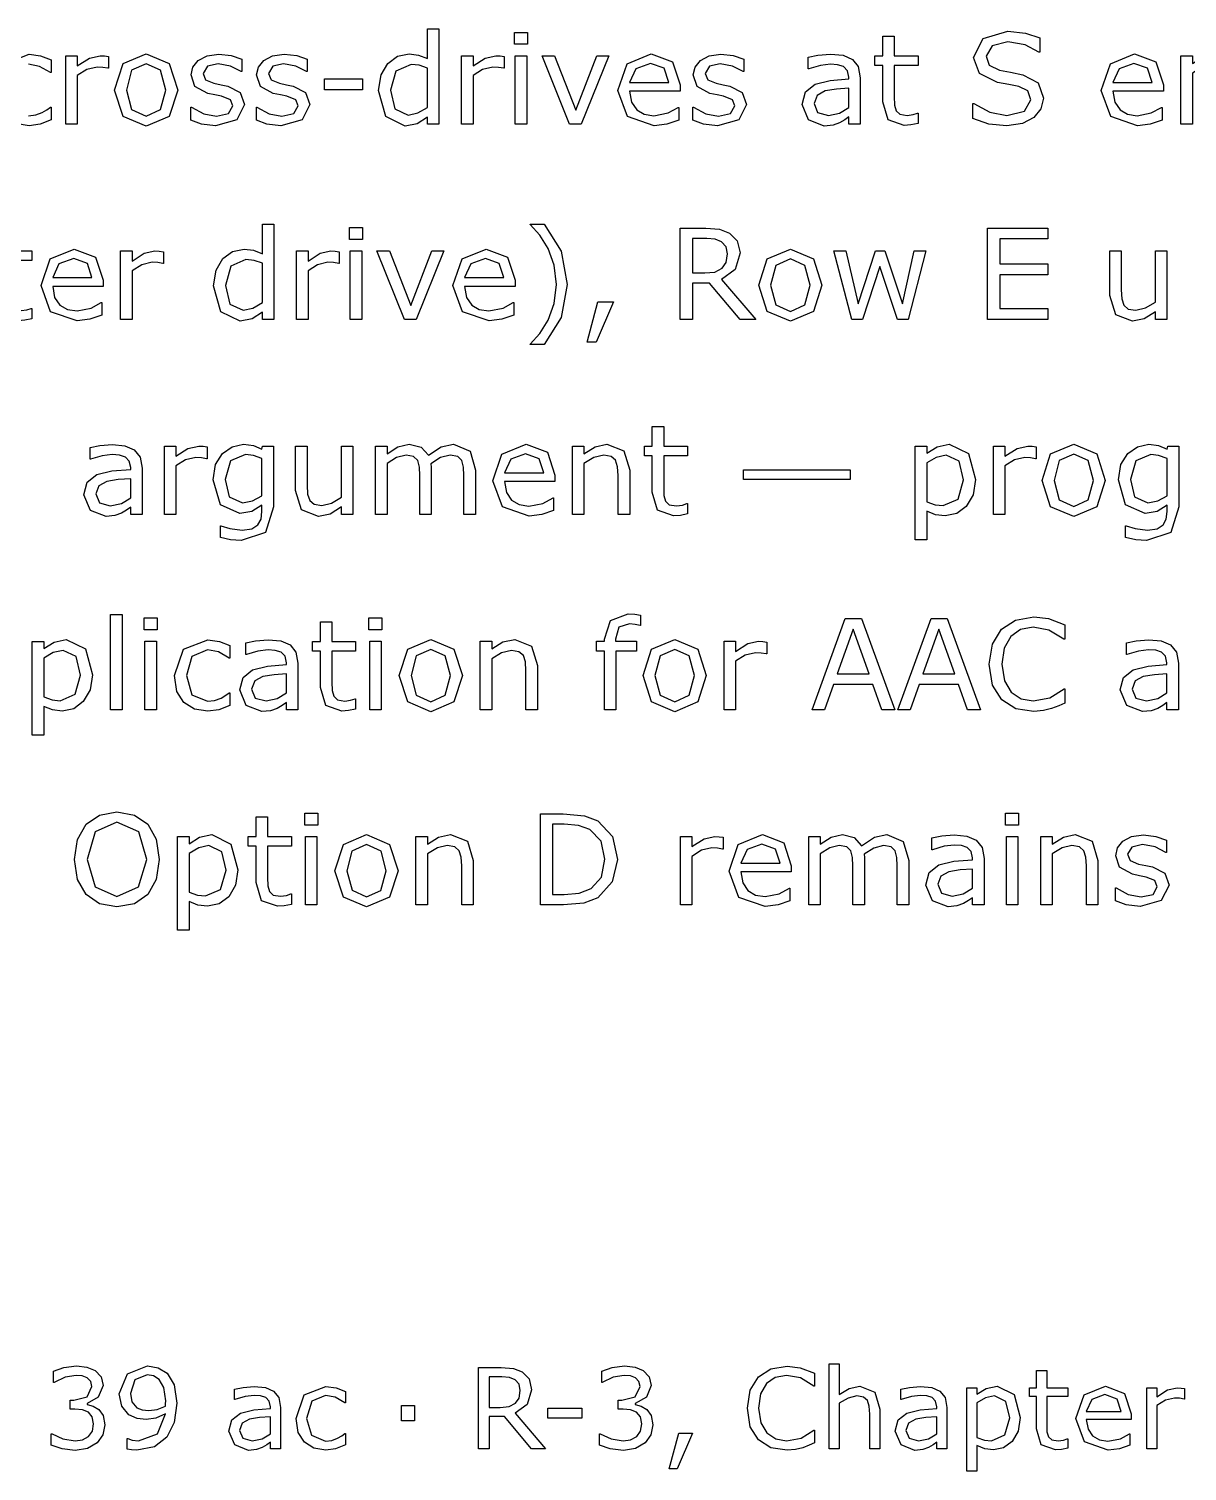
# Model space of a CAD drawing. Extents: x -17 to 192, y 167 to 459.
# Drawn here: x 89.18 to 111.15, y 167.58 to 194.96 of the extents above; entities that cross this region are included whole.
import ezdxf

# ---------------------------------------------------------------- set-up
doc = ezdxf.new("R2010")
doc.units = 0
doc.header["$MEASUREMENT"] = 0
doc.layers.add('Layer 1', color=7, linetype='Continuous')

msp = doc.modelspace()

# ---------------------------------------------------------------- linework, layer by layer
at = {"layer": 'Layer 1', "color": 7}
for points in [[(96.961417, 193.146196), (96.742827, 193.146196), (96.742827, 193.282245), (96.546326, 193.15551), (96.324248, 193.11016), (95.954504, 193.289204), (95.818466, 193.785694), (95.864975, 194.079857), (95.992874, 194.29962), (96.176582, 194.434478), (96.395172, 194.480991), (96.576557, 194.459031), (96.742827, 194.392753), (96.742827, 194.955521), (96.961417, 194.955521), (96.961417, 193.146196)], [(98.642707, 194.662389), (98.396211, 194.662389), (98.396211, 194.889111), (98.642707, 194.889111), (98.642707, 194.662389)], [(108.426989, 193.640358), (108.379319, 193.44036), (108.24793, 193.272932), (108.030504, 193.156674), (107.732848, 193.11479), (107.395658, 193.149689), (107.092189, 193.253167), (107.092189, 193.54151), (107.108461, 193.54151), (107.411932, 193.372918), (107.735168, 193.313625), (108.067704, 193.393846), (108.187465, 193.607788), (108.130492, 193.777544), (107.959572, 193.862423), (107.770048, 193.900814), (107.554945, 193.939178), (107.213106, 194.105442), (107.102648, 194.413549), (107.286359, 194.76936), (107.752607, 194.908875), (108.087471, 194.874003), (108.357221, 194.78796), (108.357221, 194.51589), (108.340949, 194.51589), (108.080499, 194.65424), (107.751451, 194.710041), (107.453795, 194.633312), (107.342172, 194.435642), (107.397984, 194.265885), (107.594484, 194.17172), (107.806098, 194.132191), (108.038642, 194.084514), (108.329321, 193.929865), (108.426989, 193.640358), (108.426989, 193.640358)], [(106.050394, 193.157812), (105.91552, 193.131089), (105.786456, 193.120505), (105.484149, 193.227476), (105.380668, 193.570482), (105.380668, 194.261149), (105.233004, 194.261149), (105.233004, 194.444849), (105.380668, 194.444849), (105.380668, 194.81807), (105.599258, 194.81807), (105.599258, 194.444849), (106.050394, 194.444849), (106.050394, 194.261149), (105.599258, 194.261149), (105.599258, 193.669304), (105.603915, 193.50886), (105.636472, 193.401889), (105.706235, 193.333283), (105.843434, 193.312381), (105.955056, 193.327462), (106.038773, 193.354212), (106.050388, 193.354212), (106.050394, 193.157812)], [(88.724721, 194.293799), (89.187482, 194.47517), (89.406075, 194.443791), (89.603737, 194.367062), (89.603737, 194.124042), (89.592122, 194.124042), (89.385157, 194.243793), (89.178195, 194.28565)], [(90.694367, 194.206592), (90.682725, 194.206592), (90.587382, 194.222996), (90.47925, 194.228817), (90.283914, 194.183468), (90.102529, 194.068374), (90.102529, 193.14617), (89.883938, 193.14617), (89.883938, 194.444929), (90.102529, 194.444929), (90.102529, 194.253079), (90.331584, 194.400743), (90.535061, 194.444929), (90.617614, 194.441489), (90.694353, 194.43117), (90.694367, 194.206592)], [(92.007074, 193.79498), (91.844295, 193.29386), (91.408275, 193.11016), (90.96993, 193.29386), (90.808312, 193.79498), (90.96993, 194.296127), (91.408275, 194.480991), (91.844295, 194.296127), (92.007074, 193.79498), (92.007074, 193.79498)], [(93.273276, 193.520581), (93.125609, 193.228746), (92.724472, 193.11479), (92.459371, 193.148525), (92.258221, 193.22409), (92.258221, 193.469438), (92.269837, 193.469438), (92.500053, 193.345031), (92.743062, 193.299681), (92.968629, 193.346195), (93.050021, 193.492694), (93.005835, 193.608952), (92.836079, 193.676394), (92.713995, 193.700736), (92.577957, 193.730951), (92.334948, 193.863507), (92.264021, 194.079778), (92.296578, 194.230934), (92.397733, 194.357669), (92.562841, 194.443711), (92.788409, 194.476255), (93.023276, 194.447204), (93.222103, 194.378598), (93.222103, 194.144891), (93.210487, 194.144891), (93.007013, 194.24837), (92.772142, 194.291391), (92.569831, 194.244877), (92.487276, 194.108855), (92.537275, 193.987914), (92.695403, 193.921663), (92.830279, 193.893749), (92.955853, 193.868085), (93.190723, 193.748334), (93.273276, 193.520423), (93.273276, 193.520581)], [(94.513895, 193.520581), (94.366231, 193.228746), (93.965091, 193.11479), (93.699992, 193.148525), (93.498843, 193.22409), (93.498843, 193.469438), (93.510458, 193.469438), (93.740677, 193.345031), (93.983686, 193.299681), (94.209251, 193.346195), (94.290642, 193.492694), (94.24646, 193.608952), (94.076703, 193.676394), (93.954617, 193.700736), (93.818579, 193.730951), (93.57557, 193.863507), (93.504646, 194.079778), (93.537202, 194.230934), (93.638358, 194.357669), (93.803463, 194.443711), (94.029031, 194.476255), (94.263901, 194.447204), (94.462724, 194.378598), (94.462724, 194.144891), (94.451109, 194.144891), (94.247632, 194.24837), (94.012764, 194.291391), (93.810451, 194.244877), (93.727898, 194.108855), (93.777894, 193.987914), (93.936024, 193.921663), (94.070901, 193.893749), (94.196472, 193.868085), (94.431342, 193.748334), (94.513895, 193.520423), (94.513895, 193.520581)], [(98.202036, 194.206592), (98.190421, 194.206592), (98.095079, 194.222996), (97.986946, 194.228817), (97.79161, 194.183468), (97.610225, 194.068374), (97.610225, 193.14617), (97.391634, 193.14617), (97.391634, 194.444929), (97.610225, 194.444929), (97.610225, 194.253079), (97.83928, 194.400743), (98.042755, 194.444929), (98.12531, 194.441489), (98.202047, 194.43117), (98.202036, 194.206592)], [(98.628764, 193.146196), (98.410173, 193.146196), (98.410173, 194.444955), (98.628764, 194.444955), (98.628764, 193.146196)], [(100.18448, 194.444955), (99.658931, 193.146196), (99.439179, 193.146196), (98.917117, 194.444955), (99.154313, 194.444955), (99.556611, 193.411309), (99.955425, 194.444955), (100.18448, 194.444955)], [(101.536721, 193.772914), (100.579804, 193.772914), (100.615848, 193.563603), (100.71468, 193.418267), (100.857693, 193.334553), (101.041403, 193.30664), (101.307667, 193.358974), (101.499516, 193.463617), (101.511131, 193.463617), (101.511131, 193.225254), (101.285563, 193.147361), (101.043719, 193.115955), (100.539098, 193.290368), (100.357716, 193.788022), (100.530959, 194.293799), (100.989072, 194.480991), (101.393696, 194.327507), (101.536711, 193.8915), (101.536721, 193.772914)], [(102.795946, 193.520581), (102.648279, 193.228746), (102.247143, 193.11479), (101.982044, 193.148525), (101.780892, 193.22409), (101.780892, 193.469438), (101.792507, 193.469438), (102.022723, 193.345031), (102.265732, 193.299681), (102.4913, 193.346195), (102.572691, 193.492694), (102.528508, 193.608952), (102.358749, 193.676394), (102.236665, 193.700736), (102.100627, 193.730951), (101.857618, 193.863507), (101.786691, 194.079778), (101.819248, 194.230934), (101.920406, 194.357669), (102.085511, 194.443711), (102.311079, 194.476255), (102.545947, 194.447204), (102.744773, 194.378598), (102.744773, 194.144891), (102.733158, 194.144891), (102.529683, 194.24837), (102.294812, 194.291391), (102.092502, 194.244877), (102.009947, 194.108855), (102.059945, 193.987914), (102.218075, 193.921663), (102.352949, 193.893749), (102.478523, 193.868085), (102.713393, 193.748334), (102.795946, 193.520423), (102.795946, 193.520581)], [(104.955113, 193.146196), (104.737684, 193.146196), (104.737684, 193.284547), (104.658621, 193.228746), (104.563278, 193.172946), (104.437705, 193.12876), (104.271435, 193.11024), (103.973779, 193.226497), (103.851693, 193.522989), (103.914481, 193.761352), (104.095863, 193.905523), (104.380729, 193.976458), (104.737684, 194.004371), (104.737684, 194.038079), (104.710942, 194.161322), (104.636528, 194.238078), (104.524909, 194.274114), (104.388871, 194.283374), (104.197021, 194.260091), (103.978431, 194.194977), (103.966816, 194.194977), (103.966816, 194.417042), (104.151688, 194.455406), (104.390045, 194.476308), (104.628403, 194.453025), (104.805136, 194.376269), (104.916756, 194.237919), (104.955126, 194.02747), (104.955113, 193.146196)], [(110.703591, 193.772914), (109.746676, 193.772914), (109.78272, 193.563603), (109.88155, 193.418267), (110.024565, 193.334553), (110.208273, 193.30664), (110.474536, 193.358974), (110.666385, 193.463617), (110.678, 193.463617), (110.678, 193.225254), (110.452433, 193.147361), (110.210586, 193.115955), (109.705968, 193.290368), (109.524583, 193.788022), (109.697829, 194.293799), (110.155939, 194.480991), (110.560565, 194.327507), (110.703578, 193.8915), (110.703591, 193.772914)], [(112.120946, 193.146196), (111.902356, 193.146196), (111.902356, 193.885679), (111.891878, 194.053108), (111.853508, 194.176377), (111.769792, 194.248449), (111.627941, 194.272791), (111.440743, 194.228606), (111.253545, 194.115814), (111.253545, 193.14617), (111.034955, 193.14617), (111.034955, 194.444929), (111.253545, 194.444929), (111.253545, 194.300757), (111.465159, 194.433287), (111.689565, 194.480965), (112.010475, 194.35423), (112.120933, 193.989131), (112.120946, 193.146196)], [(91.781506, 193.79498), (91.682677, 194.169392), (91.408275, 194.292635), (91.131548, 194.169392), (91.03388, 193.79498), (91.132709, 193.424088), (91.408275, 193.298517), (91.681513, 193.422924), (91.781506, 193.79498), (91.781506, 193.79498)], [(96.742827, 193.465945), (96.742827, 194.211249), (96.584696, 194.265885), (96.432381, 194.280966), (96.146351, 194.153067), (96.044031, 193.790297), (96.123097, 193.437979), (96.37657, 193.318228), (96.564929, 193.358921), (96.742827, 193.465892), (96.742827, 193.465945)], [(101.323944, 193.940342), (101.23674, 194.206592), (100.977454, 194.300784), (100.697239, 194.197305), (100.579804, 193.940342), (101.323944, 193.940342)], [(110.490816, 193.940342), (110.403612, 194.206592), (110.144326, 194.300784), (109.864109, 194.197305), (109.746676, 193.940342), (110.490816, 193.940342)], [(95.514995, 193.798473), (94.789461, 193.798473), (94.789461, 194.008922), (95.514995, 194.008922), (95.514995, 193.798473)], [(104.737684, 193.465945), (104.737684, 193.827551), (104.501654, 193.810088), (104.287712, 193.776354), (104.135397, 193.69264), (104.077261, 193.538017), (104.144697, 193.369425), (104.350501, 193.313598), (104.560953, 193.357783), (104.737684, 193.465919), (104.737684, 193.465945)], [(89.178195, 193.30664), (89.313069, 193.324102), (89.436317, 193.369452), (89.525846, 193.420595), (89.592122, 193.468273), (89.603737, 193.468273), (89.603737, 193.227582)], [(89.603737, 193.227582), (89.395611, 193.146196), (89.187482, 193.117119), (88.92936, 193.157812)], [(89.24215, 189.45365), (89.107273, 189.426927), (88.978213, 189.416343), (88.675905, 189.523314), (88.572424, 189.86632), (88.572424, 190.556987), (88.424758, 190.556987), (88.424758, 190.740687), (88.572424, 190.740687), (88.572424, 191.113908), (88.791015, 191.113908), (88.791015, 190.740687), (89.24215, 190.740687), (89.24215, 190.556987), (88.791015, 190.556987), (88.791015, 189.965142), (88.795671, 189.804698), (88.828226, 189.697727), (88.897991, 189.629121), (89.03519, 189.608219), (89.146813, 189.6233), (89.230527, 189.65005), (89.242142, 189.65005), (89.24215, 189.45365)], [(93.831398, 189.442034), (93.612807, 189.442034), (93.612807, 189.578083), (93.416307, 189.451348), (93.194229, 189.405998), (92.824485, 189.585042), (92.688447, 190.081532), (92.734955, 190.375695), (92.862855, 190.595458), (93.046562, 190.730316), (93.265156, 190.776829), (93.446538, 190.754869), (93.612807, 190.688591), (93.612807, 191.251359), (93.831398, 191.251359), (93.831398, 189.442034)], [(95.512688, 190.958227), (95.266192, 190.958227), (95.266192, 191.184949), (95.512688, 191.184949), (95.512688, 190.958227)], [(99.39385, 190.107117), (99.279905, 189.478071), (98.960157, 188.963007), (98.693893, 188.963007), (98.693893, 188.974649), (98.872953, 189.171154), (99.032245, 189.429282), (99.14619, 189.743209), (99.189211, 190.107143), (99.14619, 190.469913), (99.032245, 190.785005), (98.872953, 191.043132), (98.693893, 191.239611), (98.693893, 191.251253), (98.960157, 191.251253), (99.279905, 190.736163), (99.39385, 190.107143), (99.39385, 190.107117)], [(102.972656, 189.442008), (102.673836, 189.442008), (102.094804, 190.130347), (101.770404, 190.130347), (101.770404, 189.442008), (101.540185, 189.442008), (101.540185, 191.173307), (102.025038, 191.173307), (102.28665, 191.152405), (102.475012, 191.080306), (102.621514, 190.930314), (102.675, 190.702428), (102.580819, 190.388474), (102.321533, 190.198954), (102.972656, 189.442008)], [(108.509518, 189.442008), (107.368893, 189.442008), (107.368893, 191.173307), (108.509518, 191.173307), (108.509518, 190.968652), (107.599112, 190.968652), (107.599112, 190.494281), (108.509518, 190.494281), (108.509518, 190.289626), (107.599112, 190.289626), (107.599112, 189.646636), (108.509518, 189.646636), (108.509518, 189.442008)], [(90.593227, 190.068752), (89.63631, 190.068752), (89.672354, 189.859441), (89.771186, 189.714105), (89.914201, 189.630391), (90.097909, 189.602478), (90.364172, 189.654812), (90.556021, 189.759455), (90.567637, 189.759455), (90.567637, 189.521092), (90.342069, 189.443199), (90.100224, 189.411793), (89.595604, 189.586206), (89.414221, 190.08386), (89.587465, 190.589637), (90.045577, 190.776829), (90.450202, 190.623345), (90.593217, 190.187338), (90.593227, 190.068752)], [(98.406702, 190.068752), (97.449784, 190.068752), (97.485829, 189.859441), (97.584661, 189.714105), (97.727676, 189.630391), (97.911384, 189.602478), (98.177647, 189.654812), (98.369496, 189.759455), (98.381111, 189.759455), (98.381111, 189.521092), (98.155544, 189.443199), (97.913699, 189.411793), (97.409078, 189.586206), (97.227696, 190.08386), (97.40094, 190.589637), (97.859052, 190.776829), (98.263676, 190.623345), (98.406691, 190.187338), (98.406702, 190.068752)], [(102.434317, 190.686104), (102.407572, 190.817496), (102.321533, 190.91518), (102.202936, 190.961693), (102.041318, 190.975716), (101.770404, 190.975716), (101.770404, 190.322276), (102.002948, 190.322276), (102.193633, 190.340796), (102.331997, 190.412869), (102.408737, 190.524496), (102.434322, 190.686104), (102.434317, 190.686104)], [(104.227229, 190.090792), (104.064447, 189.589672), (103.628427, 189.405972), (103.190082, 189.589672), (103.028464, 190.090792), (103.190082, 190.591939), (103.628427, 190.776803), (104.064447, 190.591939), (104.227229, 190.090792), (104.227229, 190.090792)], [(90.380449, 190.23618), (90.293246, 190.50243), (90.03396, 190.596622), (89.753745, 190.493143), (89.63631, 190.23618), (90.380449, 190.23618)], [(91.735017, 190.50243), (91.723401, 190.50243), (91.628059, 190.518834), (91.519924, 190.524655), (91.324587, 190.479306), (91.143205, 190.364212), (91.143205, 189.442008), (90.924612, 189.442008), (90.924612, 190.740767), (91.143205, 190.740767), (91.143205, 190.548917), (91.37226, 190.696581), (91.575735, 190.740767), (91.658287, 190.737327), (91.735027, 190.727008), (91.735017, 190.50243)], [(93.612807, 189.761783), (93.612807, 190.507087), (93.454676, 190.561723), (93.302361, 190.576804), (93.016334, 190.448905), (92.914014, 190.086135), (92.993077, 189.733817), (93.24655, 189.614066), (93.434912, 189.654759), (93.612807, 189.76173), (93.612807, 189.761783)], [(95.072019, 190.50243), (95.060404, 190.50243), (94.965062, 190.518834), (94.856929, 190.524655), (94.661593, 190.479306), (94.480208, 190.364212), (94.480208, 189.442008), (94.261618, 189.442008), (94.261618, 190.740767), (94.480208, 190.740767), (94.480208, 190.548917), (94.709263, 190.696581), (94.91274, 190.740767), (94.995293, 190.737327), (95.072033, 190.727008), (95.072019, 190.50243)], [(95.498744, 189.442034), (95.280154, 189.442034), (95.280154, 190.740793), (95.498744, 190.740793), (95.498744, 189.442034)], [(97.05446, 190.740793), (96.528911, 189.442034), (96.309159, 189.442034), (95.787097, 190.740793), (96.024293, 190.740793), (96.426594, 189.707147), (96.825406, 190.740793), (97.05446, 190.740793)], [(98.193924, 190.23618), (98.10672, 190.50243), (97.847434, 190.596622), (97.56722, 190.493143), (97.449784, 190.23618), (98.193924, 190.23618)], [(104.001661, 190.090792), (103.902829, 190.465203), (103.628427, 190.588446), (103.3517, 190.465203), (103.254032, 190.090792), (103.352864, 189.7199), (103.628427, 189.594328), (103.901667, 189.718735), (104.001661, 190.090792), (104.001661, 190.090792)], [(106.199198, 190.740767), (105.860846, 189.442008), (105.658533, 189.442008), (105.324833, 190.443111), (104.993459, 189.442008), (104.792309, 189.442008), (104.450471, 190.740767), (104.678361, 190.740767), (104.916719, 189.735007), (105.241119, 190.740767), (105.42134, 190.740767), (105.753878, 189.735007), (105.979443, 190.740767), (106.199198, 190.740767)], [(110.771007, 189.442008), (110.552416, 189.442008), (110.552416, 189.586179), (110.3408, 189.452485), (110.117558, 189.405972), (109.798974, 189.530379), (109.685028, 189.897805), (109.685028, 190.740767), (109.903619, 190.740767), (109.903619, 190.001284), (109.912906, 189.831527), (109.95244, 189.71175), (110.033828, 189.63735), (110.179169, 189.614066), (110.364041, 189.658252), (110.552403, 189.771043), (110.552403, 190.74074), (110.770993, 190.74074), (110.771007, 189.442008)], [(100.272864, 189.773398), (99.944979, 189.011823), (99.775223, 189.011823), (99.977534, 189.773398), (100.272864, 189.773398)], [(101.676223, 185.749488), (101.541349, 185.722765), (101.412288, 185.712181), (101.109981, 185.819152), (101.006497, 186.162158), (101.006497, 186.852825), (100.858833, 186.852825), (100.858833, 187.036525), (101.006497, 187.036525), (101.006497, 187.409746), (101.22509, 187.409746), (101.22509, 187.036525), (101.676223, 187.036525), (101.676223, 186.852825), (101.22509, 186.852825), (101.22509, 186.26098), (101.229747, 186.100536), (101.262304, 185.993565), (101.332066, 185.924959), (101.469269, 185.904057), (101.580888, 185.919138), (101.664605, 185.945888), (101.67622, 185.945888), (101.676223, 185.749488)], [(91.332681, 185.737846), (91.115255, 185.737846), (91.115255, 185.876196), (91.036189, 185.820396), (90.940847, 185.764595), (90.815273, 185.72041), (90.649004, 185.701889), (90.351348, 185.818147), (90.229261, 186.114639), (90.29205, 186.353001), (90.473435, 186.497173), (90.7583, 186.568107), (91.115255, 186.596021), (91.115255, 186.629729), (91.088511, 186.752972), (91.014097, 186.829727), (90.902477, 186.865763), (90.766439, 186.875024), (90.57459, 186.85174), (90.355999, 186.786627), (90.344384, 186.786627), (90.344384, 187.008691), (90.529256, 187.047056), (90.767614, 187.067958), (91.005971, 187.044674), (91.182705, 186.967919), (91.294324, 186.829568), (91.332694, 186.619119), (91.332681, 185.737846)], [(92.564, 186.798242), (92.552385, 186.798242), (92.457042, 186.814646), (92.348907, 186.820467), (92.153571, 186.775117), (91.972189, 186.660024), (91.972189, 185.737846), (91.753596, 185.737846), (91.753596, 187.036605), (91.972189, 187.036605), (91.972189, 186.844755), (92.201244, 186.992419), (92.404718, 187.036605), (92.487271, 187.033165), (92.564011, 187.022582), (92.564, 186.798242)], [(93.823225, 185.88551), (93.673235, 185.400661), (93.211636, 185.246013), (93.009322, 185.261094), (92.816312, 185.301813), (92.816312, 185.525042), (92.827927, 185.525042), (92.997683, 185.473872), (93.230228, 185.442492), (93.4151, 185.469241), (93.529045, 185.543642), (93.587182, 185.652941), (93.604618, 185.795948), (93.604618, 185.914561), (93.415095, 185.795948), (93.18604, 185.757584), (92.816296, 185.925012), (92.680258, 186.399409), (92.726766, 186.687752), (92.855827, 186.898201), (93.039538, 187.026101), (93.254638, 187.072614), (93.443, 187.049331), (93.604618, 186.980751), (93.618562, 187.036552), (93.823201, 187.036552), (93.823225, 185.88551)], [(95.330107, 185.737846), (95.111516, 185.737846), (95.111516, 185.882017), (94.899903, 185.748323), (94.676661, 185.70181), (94.358074, 185.826217), (94.244129, 186.193643), (94.244129, 187.036605), (94.462719, 187.036605), (94.462719, 186.297122), (94.472032, 186.127365), (94.511564, 186.007588), (94.592955, 185.933188), (94.738296, 185.909904), (94.923168, 185.95409), (95.111527, 186.066881), (95.111527, 187.036578), (95.330117, 187.036578), (95.330107, 185.737846)], [(97.655545, 185.737846), (97.436952, 185.737846), (97.436952, 186.477329), (97.428803, 186.638963), (97.39741, 186.76337), (97.320671, 186.838935), (97.176494, 186.864599), (96.992783, 186.818085), (96.809076, 186.701828), (96.814896, 186.639042), (96.817278, 186.569272), (96.817278, 185.737846), (96.598687, 185.737846), (96.598687, 186.477329), (96.590538, 186.640127), (96.559145, 186.764534), (96.482406, 186.838935), (96.338229, 186.864599), (96.158008, 186.820414), (95.978949, 186.707622), (95.978949, 185.737846), (95.760359, 185.737846), (95.760359, 187.036605), (95.978949, 187.036605), (95.978949, 186.892433), (96.182424, 187.024963), (96.399853, 187.072641), (96.624259, 187.01684), (96.762623, 186.862191), (97.004467, 187.022661), (97.238174, 187.072641), (97.553271, 186.942413), (97.65559, 186.580807), (97.655545, 185.737846)], [(99.163589, 186.364564), (98.206672, 186.364564), (98.242716, 186.155252), (98.341548, 186.009917), (98.484563, 185.926203), (98.668271, 185.898289), (98.934534, 185.950624), (99.126383, 186.055266), (99.137999, 186.055266), (99.137999, 185.816903), (98.912431, 185.73901), (98.670586, 185.707604), (98.165966, 185.882017), (97.984583, 186.379671), (98.157827, 186.885448), (98.615939, 187.072641), (99.020563, 186.919156), (99.163579, 186.48315), (99.163589, 186.364564)], [(100.580944, 185.737846), (100.362351, 185.737846), (100.362351, 186.477329), (100.3519, 186.644757), (100.31353, 186.768026), (100.229816, 186.840099), (100.087963, 186.86444), (99.900765, 186.820255), (99.71357, 186.707463), (99.71357, 185.737846), (99.494977, 185.737846), (99.494977, 187.036605), (99.71357, 187.036605), (99.71357, 186.892433), (99.925183, 187.024963), (100.149587, 187.072641), (100.470499, 186.945906), (100.580958, 186.580807), (100.580944, 185.737846)], [(107.138674, 186.402955), (107.093329, 186.113422), (106.96543, 185.892521), (106.784045, 185.758801), (106.56429, 185.712287), (106.380583, 185.734248), (106.214313, 185.802854), (106.214313, 185.258713), (105.995723, 185.258713), (105.995723, 187.036499), (106.214313, 187.036499), (106.214313, 186.90045), (106.40965, 187.022555), (106.642194, 187.072535), (107.007287, 186.894656), (107.138674, 186.402822), (107.138674, 186.402955)], [(108.289766, 186.798268), (108.278151, 186.798268), (108.182808, 186.814672), (108.074676, 186.820493), (107.879339, 186.775144), (107.697955, 186.66005), (107.697955, 185.737846), (107.479364, 185.737846), (107.479364, 187.036605), (107.697955, 187.036605), (107.697955, 186.844755), (107.927009, 186.992419), (108.130487, 187.036605), (108.213039, 187.033165), (108.289779, 187.022582), (108.289766, 186.798268)], [(109.602473, 186.386656), (109.439694, 185.885536), (109.003674, 185.701836), (108.565329, 185.885536), (108.403711, 186.386656), (108.565329, 186.887803), (109.003674, 187.072667), (109.439694, 186.887803), (109.602473, 186.386656), (109.602473, 186.386656)], [(110.994249, 185.885536), (110.844256, 185.400688), (110.382657, 185.246039), (110.180346, 185.26112), (109.987333, 185.30184), (109.987333, 185.525068), (109.998948, 185.525068), (110.168705, 185.473898), (110.401249, 185.442518), (110.586121, 185.469268), (110.700067, 185.543669), (110.758204, 185.652968), (110.77564, 185.795975), (110.77564, 185.914587), (110.586116, 185.795975), (110.357059, 185.75761), (109.987314, 185.925038), (109.851277, 186.399436), (109.897785, 186.687778), (110.026848, 186.898228), (110.210556, 187.026127), (110.42566, 187.072641), (110.614022, 187.049357), (110.77564, 186.980778), (110.789583, 187.036578), (110.994222, 187.036578), (110.994249, 185.885536)], [(93.604634, 186.094795), (93.604634, 186.802898), (93.441852, 186.858699), (93.293024, 186.876161), (93.009322, 186.755247), (92.905839, 186.404119), (92.982578, 186.072729), (93.237216, 185.959963), (93.427901, 185.996), (93.604634, 186.094821), (93.604634, 186.094795)], [(98.950811, 186.531992), (98.863608, 186.798242), (98.604321, 186.892433), (98.324107, 186.788955), (98.206672, 186.531992), (98.950811, 186.531992)], [(106.913106, 186.397134), (106.832879, 186.748262), (106.586383, 186.864546), (106.39686, 186.823853), (106.214313, 186.716882), (106.214313, 185.980892), (106.373605, 185.923901), (106.525921, 185.90882), (106.810787, 186.032062), (106.913106, 186.39716), (106.913106, 186.397134)], [(109.376906, 186.386656), (109.278076, 186.761068), (109.003674, 186.884311), (108.726947, 186.761068), (108.629279, 186.386656), (108.728111, 186.015764), (109.003674, 185.890193), (109.276912, 186.0146), (109.376906, 186.386656), (109.376906, 186.386656)], [(110.775658, 186.094821), (110.775658, 186.802925), (110.612876, 186.858725), (110.464048, 186.876188), (110.180346, 186.755273), (110.076863, 186.404145), (110.153602, 186.072755), (110.408237, 185.95999), (110.598925, 185.996026), (110.775658, 186.094848), (110.775658, 186.094821)], [(91.115255, 186.057595), (91.115255, 186.4192), (90.879223, 186.401738), (90.665281, 186.368003), (90.512966, 186.284289), (90.454829, 186.129667), (90.522269, 185.961048), (90.728069, 185.905248), (90.938521, 185.949433), (91.115255, 186.057568), (91.115255, 186.057595)], [(104.765565, 186.402955), (102.740111, 186.402955), (102.740111, 186.588983), (104.765565, 186.588983), (104.765565, 186.402955)], [(90.951322, 182.033658), (90.732731, 182.033658), (90.732731, 183.84285), (90.951322, 183.84285), (90.951322, 182.033658)], [(91.618722, 183.54985), (91.372226, 183.54985), (91.372226, 183.776572), (91.618722, 183.776572), (91.618722, 183.54985)], [(95.382452, 182.045273), (95.247575, 182.01855), (95.118515, 182.007967), (94.816207, 182.114937), (94.712726, 182.457943), (94.712726, 183.14861), (94.56506, 183.14861), (94.56506, 183.33231), (94.712726, 183.33231), (94.712726, 183.705531), (94.931317, 183.705531), (94.931317, 183.33231), (95.382452, 183.33231), (95.382452, 183.14861), (94.931317, 183.14861), (94.931317, 182.556765), (94.935973, 182.396321), (94.968528, 182.289351), (95.038293, 182.220744), (95.175492, 182.199842), (95.287112, 182.214923), (95.370829, 182.241673), (95.38247, 182.241673), (95.382452, 182.045273)], [(95.881257, 183.54985), (95.634761, 183.54985), (95.634761, 183.776572), (95.881257, 183.776572), (95.881257, 183.54985)], [(100.787906, 183.631263), (100.776291, 183.631263), (100.68211, 183.652165), (100.579791, 183.663806), (100.375152, 183.601021), (100.312366, 183.376628), (100.312366, 183.332443), (100.706529, 183.332443), (100.706529, 183.148743), (100.319343, 183.148743), (100.319343, 182.033684), (100.10075, 182.033684), (100.10075, 183.148743), (99.953086, 183.148743), (99.953086, 183.332443), (100.10075, 183.332443), (100.10075, 183.375464), (100.215859, 183.730084), (100.548398, 183.854491), (100.679785, 183.847612), (100.787917, 183.831208), (100.787906, 183.631263)], [(105.607373, 182.033684), (105.362041, 182.033684), (105.192285, 182.516204), (104.443494, 182.516204), (104.273737, 182.033684), (104.040031, 182.033684), (104.670223, 183.764983), (104.977181, 183.764983), (105.607373, 182.033684)], [(107.23518, 182.033684), (106.989846, 182.033684), (106.820089, 182.516204), (106.071298, 182.516204), (105.901542, 182.033684), (105.667836, 182.033684), (106.29803, 183.764983), (106.604986, 183.764983), (107.23518, 182.033684)], [(108.835079, 182.159255), (108.718808, 182.106947), (108.583932, 182.055777), (108.429291, 182.018576), (108.246745, 182.002172), (107.903742, 182.054507), (107.636317, 182.220771), (107.461909, 182.50099), (107.399124, 182.897468), (107.459584, 183.280002), (107.633992, 183.564879), (107.900255, 183.736964), (108.247906, 183.796257), (108.525798, 183.762549), (108.835079, 183.643936), (108.835079, 183.370701), (108.817643, 183.370701), (108.533939, 183.545114), (108.232796, 183.599751), (107.9956, 183.55673), (107.808402, 183.425364), (107.682828, 183.204437), (107.638646, 182.897468), (107.68748, 182.58354), (107.815379, 182.369599), (108.004903, 182.241699), (108.235119, 182.201006), (108.546729, 182.257971), (108.818805, 182.428892), (108.835077, 182.428892), (108.835079, 182.159255)], [(105.121358, 182.713874), (104.817889, 183.56382), (104.513256, 182.713874), (105.121358, 182.713874)], [(106.749163, 182.713874), (106.445694, 183.56382), (106.141061, 182.713874), (106.749163, 182.713874)], [(90.389728, 182.69874), (90.344382, 182.409207), (90.216482, 182.188306), (90.0351, 182.054586), (89.815345, 182.008072), (89.631635, 182.030033), (89.465368, 182.098639), (89.465368, 181.554498), (89.246777, 181.554498), (89.246777, 183.332284), (89.465368, 183.332284), (89.465368, 183.196235), (89.660704, 183.31834), (89.893246, 183.36832), (90.258342, 183.190441), (90.389728, 182.698608), (90.389728, 182.69874)], [(90.164161, 182.692919), (90.083934, 183.044047), (89.837438, 183.160331), (89.647914, 183.119638), (89.465368, 183.012668), (89.465368, 182.276677), (89.62466, 182.219686), (89.776975, 182.204605), (90.061841, 182.327847), (90.164161, 182.692945), (90.164161, 182.692919)], [(91.604778, 182.033658), (91.386188, 182.033658), (91.386188, 183.332416), (91.604778, 183.332416), (91.604778, 182.033658)], [(92.997715, 182.115043), (92.789589, 182.033658), (92.581463, 182.00458), (92.323338, 182.045273), (92.122189, 182.17087), (91.990802, 182.382484), (91.944294, 182.681304), (92.118702, 183.18126), (92.581463, 183.362631), (92.800053, 183.331252), (92.997715, 183.254523), (92.997715, 183.011503), (92.9861, 183.011503), (92.779135, 183.131254), (92.57217, 183.173111), (92.278004, 183.04754), (92.171033, 182.681304), (92.275679, 182.319698), (92.57217, 182.194101), (92.707047, 182.211563), (92.830295, 182.256886), (92.919825, 182.308057), (92.9861, 182.355734), (92.997715, 182.355734), (92.997715, 182.115043)], [(94.287171, 182.033658), (94.069742, 182.033658), (94.069742, 182.172008), (93.990677, 182.116207), (93.895334, 182.060407), (93.76976, 182.016222), (93.603491, 181.997701), (93.305835, 182.113958), (93.183751, 182.41045), (93.246537, 182.648813), (93.427922, 182.792984), (93.712788, 182.863919), (94.069742, 182.891833), (94.069742, 182.92554), (94.043001, 183.048783), (93.968587, 183.125539), (93.856964, 183.161575), (93.720926, 183.170835), (93.529077, 183.147552), (93.310487, 183.082438), (93.298871, 183.082438), (93.298871, 183.304503), (93.483743, 183.342867), (93.722101, 183.363769), (93.960456, 183.340486), (94.137189, 183.26373), (94.248812, 183.12538), (94.287182, 182.914931), (94.287171, 182.033658)], [(95.867284, 182.033684), (95.648691, 182.033684), (95.648691, 183.332443), (95.867284, 183.332443), (95.867284, 182.033684)], [(97.406724, 182.682468), (97.243942, 182.181348), (96.807922, 181.997648), (96.369577, 182.181348), (96.207959, 182.682468), (96.369577, 183.183615), (96.807922, 183.368479), (97.243942, 183.183615), (97.406724, 182.682468), (97.406724, 182.682468)], [(97.181156, 182.682468), (97.082324, 183.056879), (96.807922, 183.180122), (96.531195, 183.056879), (96.433526, 182.682468), (96.532359, 182.311576), (96.807922, 182.186004), (97.081162, 182.310411), (97.181156, 182.682468), (97.181156, 182.682468)], [(98.831053, 182.033684), (98.61246, 182.033684), (98.61246, 182.773167), (98.601983, 182.940595), (98.563613, 183.063864), (98.479899, 183.135937), (98.338045, 183.160278), (98.15085, 183.116093), (97.963652, 183.003301), (97.963652, 182.033684), (97.745059, 182.033684), (97.745059, 183.332443), (97.963652, 183.332443), (97.963652, 183.188271), (98.175266, 183.320801), (98.399672, 183.368479), (98.720582, 183.241744), (98.83104, 182.876645), (98.831053, 182.033684)], [(102.03318, 182.682468), (101.870398, 182.181348), (101.434378, 181.997648), (100.996033, 182.181348), (100.834415, 182.682468), (100.996033, 183.183615), (101.434378, 183.368479), (101.870398, 183.183615), (102.03318, 182.682468), (102.03318, 182.682468)], [(101.807612, 182.682468), (101.70878, 183.056879), (101.434378, 183.180122), (101.157651, 183.056879), (101.059982, 182.682468), (101.158815, 182.311576), (101.434378, 182.186004), (101.707618, 182.310411), (101.807612, 182.682468), (101.807612, 182.682468)], [(103.181943, 183.09408), (103.170328, 183.09408), (103.074986, 183.110484), (102.966851, 183.116305), (102.771514, 183.070955), (102.590132, 182.955862), (102.590132, 182.033684), (102.371539, 182.033684), (102.371539, 183.332443), (102.590132, 183.332443), (102.590132, 183.140593), (102.819187, 183.288257), (103.022662, 183.332443), (103.105214, 183.329003), (103.181954, 183.31842), (103.181943, 183.09408)], [(110.989597, 182.033684), (110.772168, 182.033684), (110.772168, 182.172034), (110.693103, 182.116234), (110.59776, 182.060433), (110.472187, 182.016248), (110.30592, 181.997727), (110.008264, 182.113985), (109.886178, 182.410477), (109.948963, 182.648839), (110.130348, 182.793011), (110.415214, 182.863945), (110.772168, 182.891859), (110.772168, 182.925567), (110.745427, 183.04881), (110.671013, 183.125565), (110.559391, 183.161601), (110.423353, 183.170862), (110.231506, 183.147578), (110.012913, 183.082465), (110.001298, 183.082465), (110.001298, 183.304529), (110.18617, 183.342894), (110.424527, 183.363796), (110.662885, 183.340512), (110.839616, 183.263757), (110.951238, 183.125406), (110.989608, 182.914957), (110.989597, 182.033684)], [(94.069742, 182.353406), (94.069742, 182.715012), (93.83371, 182.697549), (93.619771, 182.663815), (93.467453, 182.580101), (93.409319, 182.425479), (93.476756, 182.25686), (93.682556, 182.201059), (93.893008, 182.245245), (94.069742, 182.35338), (94.069742, 182.353406)], [(110.772168, 182.353433), (110.772168, 182.715038), (110.536136, 182.697576), (110.322197, 182.663841), (110.169879, 182.580127), (110.111745, 182.425505), (110.179182, 182.256886), (110.384983, 182.201086), (110.595435, 182.245271), (110.772168, 182.353406), (110.772168, 182.353433)], [(91.439652, 179.861987), (91.60127, 179.57711), (91.658243, 179.194576), (91.600108, 178.810878), (91.439652, 178.52952), (91.186179, 178.352779), (90.853643, 178.293486), (90.521104, 178.353943), (90.267631, 178.52952), (90.106013, 178.812042), (90.050205, 179.194576), (90.106013, 179.573618), (90.268795, 179.861987), (90.522269, 180.0364), (90.853643, 180.096857), (91.187343, 180.035236), (91.439652, 179.861987), (91.439652, 179.861987)], [(91.418723, 179.194576), (91.26757, 179.714323), (90.854804, 179.898023), (90.439713, 179.714323), (90.289724, 179.194576), (90.443203, 178.672527), (90.854804, 178.492293), (91.265244, 178.672527), (91.418723, 179.194576), (91.418723, 179.194576)], [(94.163902, 178.341137), (94.029025, 178.314414), (93.899964, 178.303831), (93.597657, 178.410802), (93.494176, 178.753807), (93.494176, 179.444475), (93.34651, 179.444475), (93.34651, 179.628175), (93.494176, 179.628175), (93.494176, 180.001396), (93.712767, 180.001396), (93.712767, 179.628175), (94.163902, 179.628175), (94.163902, 179.444475), (93.712767, 179.444475), (93.712767, 178.852629), (93.717423, 178.692186), (93.749977, 178.585215), (93.819743, 178.516609), (93.956942, 178.495707), (94.068565, 178.510788), (94.152279, 178.537537), (94.163894, 178.537537), (94.163902, 178.341137)], [(94.662707, 179.845715), (94.416211, 179.845715), (94.416211, 180.072436), (94.662707, 180.072436), (94.662707, 179.845715)], [(100.350733, 179.193412), (100.247252, 178.765528), (99.974012, 178.467872), (99.708913, 178.362066), (99.325215, 178.329522), (98.888034, 178.329522), (98.888034, 180.060821), (99.320564, 180.060821), (99.722865, 180.023594), (99.976338, 179.923608), (100.251901, 179.629445), (100.350733, 179.193412), (100.350733, 179.193412)], [(100.11005, 179.196852), (100.039123, 179.539857), (99.82751, 179.75962), (99.610081, 179.839841), (99.334518, 179.863124), (99.118253, 179.863124), (99.118253, 178.527166), (99.334518, 178.527166), (99.624035, 178.551507), (99.851926, 178.64218), (100.044939, 178.859614), (100.11005, 179.196799), (100.11005, 179.196852)], [(107.958399, 179.845662), (107.711903, 179.845662), (107.711903, 180.072383), (107.958399, 180.072383), (107.958399, 179.845662)], [(93.148848, 178.994604), (93.103503, 178.705071), (92.975604, 178.484171), (92.794219, 178.350451), (92.574464, 178.303937), (92.390756, 178.325897), (92.224487, 178.394504), (92.224487, 177.850362), (92.005897, 177.850362), (92.005897, 179.628148), (92.224487, 179.628148), (92.224487, 179.4921), (92.419824, 179.614205), (92.652368, 179.664184), (93.017461, 179.486305), (93.148848, 178.994472), (93.148848, 178.994604)], [(94.648763, 178.329522), (94.430173, 178.329522), (94.430173, 179.628281), (94.648763, 179.628281), (94.648763, 178.329522)], [(96.188202, 178.978306), (96.02542, 178.477186), (95.589401, 178.293486), (95.151056, 178.477186), (94.989438, 178.978306), (95.151056, 179.479453), (95.589401, 179.664317), (96.02542, 179.479453), (96.188202, 178.978306), (96.188202, 178.978306)], [(97.612532, 178.329522), (97.393942, 178.329522), (97.393942, 179.069005), (97.383464, 179.236433), (97.345097, 179.359702), (97.26138, 179.431775), (97.119529, 179.456116), (96.932332, 179.411931), (96.745134, 179.299139), (96.745134, 178.329522), (96.526543, 178.329522), (96.526543, 179.628281), (96.745134, 179.628281), (96.745134, 179.484109), (96.956747, 179.616639), (97.181153, 179.664317), (97.502063, 179.537582), (97.612522, 179.172483), (97.612532, 178.329522)], [(102.352933, 179.389865), (102.341318, 179.389865), (102.245973, 179.406269), (102.137841, 179.41209), (101.942504, 179.36674), (101.761119, 179.251647), (101.761119, 178.329522), (101.542529, 178.329522), (101.542529, 179.628281), (101.761119, 179.628281), (101.761119, 179.436431), (101.990177, 179.584095), (102.193652, 179.628281), (102.276204, 179.624841), (102.352944, 179.614258), (102.352933, 179.389865)], [(103.645876, 178.956187), (102.688959, 178.956187), (102.725003, 178.746875), (102.823836, 178.60154), (102.966848, 178.517826), (103.150559, 178.489912), (103.416822, 178.542247), (103.608671, 178.646889), (103.620286, 178.646889), (103.620286, 178.408526), (103.394718, 178.330633), (103.152874, 178.299227), (102.648253, 178.47364), (102.466871, 178.971295), (102.640114, 179.477071), (103.098227, 179.664264), (103.502851, 179.510779), (103.645866, 179.074773), (103.645876, 178.956187)], [(105.872483, 178.329469), (105.653892, 178.329469), (105.653892, 179.068952), (105.645743, 179.230586), (105.61435, 179.354993), (105.537611, 179.430558), (105.393434, 179.456222), (105.209723, 179.409709), (105.026015, 179.293451), (105.031836, 179.230665), (105.034218, 179.160895), (105.034218, 178.329522), (104.815627, 178.329522), (104.815627, 179.069005), (104.807478, 179.231803), (104.776082, 179.35621), (104.699345, 179.430611), (104.555166, 179.456275), (104.374946, 179.41209), (104.195886, 179.299298), (104.195886, 178.329522), (103.977296, 178.329522), (103.977296, 179.628281), (104.195886, 179.628281), (104.195886, 179.484109), (104.399364, 179.616639), (104.61679, 179.664317), (104.841196, 179.608516), (104.97956, 179.453867), (105.221405, 179.614337), (105.455111, 179.664317), (105.770208, 179.534089), (105.872528, 179.172483), (105.872483, 178.329469)], [(107.302625, 178.329469), (107.085196, 178.329469), (107.085196, 178.46782), (107.006133, 178.412019), (106.910788, 178.356218), (106.785215, 178.312033), (106.618948, 178.293512), (106.321292, 178.40977), (106.199206, 178.706262), (106.261994, 178.944625), (106.443376, 179.088796), (106.728242, 179.159731), (107.085196, 179.187644), (107.085196, 179.221352), (107.058455, 179.344595), (106.984041, 179.42135), (106.872419, 179.457386), (106.736381, 179.466647), (106.544534, 179.443364), (106.325941, 179.37825), (106.314326, 179.37825), (106.314326, 179.600314), (106.499198, 179.638679), (106.737555, 179.659581), (106.975913, 179.636297), (107.152646, 179.559542), (107.264266, 179.421191), (107.302636, 179.210742), (107.302625, 178.329469)], [(107.944456, 178.329469), (107.725865, 178.329469), (107.725865, 179.628228), (107.944456, 179.628228), (107.944456, 178.329469)], [(109.462967, 178.329469), (109.244376, 178.329469), (109.244376, 179.068952), (109.233899, 179.23638), (109.195529, 179.359649), (109.111812, 179.431722), (108.969961, 179.456063), (108.782763, 179.411878), (108.595566, 179.299086), (108.595566, 178.329522), (108.376975, 178.329522), (108.376975, 179.628281), (108.595566, 179.628281), (108.595566, 179.484109), (108.807179, 179.616639), (109.031585, 179.664317), (109.352495, 179.537582), (109.462953, 179.172483), (109.462967, 178.329469)], [(110.811721, 178.703854), (110.664054, 178.412019), (110.262917, 178.298063), (109.997816, 178.331797), (109.796667, 178.407362), (109.796667, 178.65271), (109.808282, 178.65271), (110.038498, 178.528303), (110.281507, 178.482954), (110.507075, 178.529467), (110.588466, 178.675967), (110.54428, 178.792225), (110.374524, 178.859667), (110.25244, 178.884009), (110.116402, 178.914224), (109.873393, 179.04678), (109.802466, 179.26305), (109.835023, 179.414206), (109.936179, 179.540942), (110.101286, 179.626984), (110.326854, 179.659528), (110.561722, 179.630477), (110.760548, 179.56187), (110.760548, 179.328164), (110.748933, 179.328164), (110.545458, 179.431642), (110.310587, 179.474664), (110.108274, 179.42815), (110.025721, 179.292128), (110.07572, 179.171187), (110.233848, 179.104935), (110.368724, 179.077022), (110.494298, 179.051357), (110.729166, 178.931607), (110.811721, 178.703695), (110.811721, 178.703854)], [(92.92328, 178.988783), (92.843053, 179.339912), (92.596557, 179.456196), (92.407034, 179.415503), (92.224487, 179.308532), (92.224487, 178.572541), (92.383779, 178.51555), (92.536095, 178.500469), (92.82096, 178.623712), (92.92328, 178.98881), (92.92328, 178.988783)], [(95.962635, 178.978306), (95.863803, 179.352717), (95.589401, 179.47596), (95.312673, 179.352717), (95.215005, 178.978306), (95.313838, 178.607414), (95.589401, 178.481842), (95.862641, 178.606249), (95.962635, 178.978306), (95.962635, 178.978306)], [(103.433099, 179.123615), (103.345895, 179.389865), (103.086609, 179.484056), (102.806394, 179.380578), (102.688959, 179.123615), (103.433099, 179.123615)], [(107.085196, 178.649218), (107.085196, 179.010823), (106.849164, 178.993361), (106.635225, 178.959626), (106.48291, 178.875912), (106.424773, 178.72129), (106.49221, 178.552671), (106.698011, 178.496871), (106.908463, 178.541056), (107.085196, 178.649191), (107.085196, 178.649218)], [(90.50909, 168.751935), (90.590737, 168.640307), (90.622778, 168.466688), (90.584538, 168.27341), (90.477051, 168.120455), (90.294116, 168.012955), (90.064672, 167.97885), (89.812493, 168.009859), (89.608888, 168.076005), (89.608888, 168.29201), (89.624393, 168.29201), (89.831098, 168.195887), (90.060542, 168.157655), (90.199036, 168.179351), (90.317889, 168.243433), (90.38817, 168.343683), (90.41193, 168.482166), (90.385059, 168.618612), (90.312711, 168.704389), (90.200057, 168.747807), (90.057431, 168.760243), (89.964414, 168.760243), (89.964414, 168.931825), (90.036759, 168.931825), (90.286874, 168.996939), (90.380926, 169.189158), (90.35714, 169.286313), (90.290994, 169.355555), (90.195911, 169.392781), (90.081188, 169.4031), (89.872416, 169.367963), (89.663644, 169.268745), (89.653299, 169.268745), (89.653299, 169.48475), (89.848635, 169.550896), (90.086344, 169.581905), (90.284782, 169.561268), (90.439811, 169.495122), (90.552465, 169.375213), (90.590706, 169.210907), (90.499755, 168.98662), (90.286851, 168.866737), (90.286851, 168.852185), (90.400537, 168.817049), (90.509058, 168.751935), (90.50909, 168.751935)], [(91.988066, 168.872849), (91.941558, 168.506984), (91.803067, 168.226896), (91.567422, 168.044996), (91.234627, 167.980914), (91.133342, 167.987264), (91.04859, 168.004726), (91.04859, 168.202131), (91.058936, 168.202131), (91.143684, 168.172154), (91.265641, 168.15866), (91.623241, 168.295079), (91.774135, 168.673354), (91.593269, 168.590672), (91.408267, 168.565801), (91.235666, 168.584322), (91.081671, 168.656659), (90.944212, 168.816864), (90.898738, 169.049406), (91.053766, 169.432839), (91.432037, 169.580635), (91.638743, 169.545499), (91.805142, 169.442153), (91.940534, 169.220961), (91.988074, 168.872664), (91.988066, 168.872849)], [(98.984014, 168.010785), (98.718396, 168.010785), (98.2037, 168.622633), (97.915347, 168.622633), (97.915347, 168.010785), (97.710708, 168.010785), (97.710708, 169.549706), (98.14169, 169.549706), (98.374232, 169.531185), (98.541666, 169.467103), (98.671888, 169.333779), (98.719431, 169.131215), (98.635714, 168.852159), (98.405239, 168.683699), (98.984014, 168.010785)], [(100.906376, 168.751829), (100.988024, 168.640201), (101.020062, 168.466582), (100.981822, 168.273304), (100.874335, 168.120349), (100.691402, 168.012849), (100.461959, 167.978744), (100.209777, 168.009753), (100.006172, 168.075899), (100.006172, 168.291904), (100.021677, 168.291904), (100.228382, 168.195781), (100.457823, 168.157549), (100.596317, 168.179245), (100.715173, 168.243327), (100.785451, 168.343577), (100.809237, 168.48206), (100.782366, 168.618506), (100.710019, 168.704284), (100.597364, 168.747702), (100.454736, 168.760137), (100.361719, 168.760137), (100.361719, 168.931719), (100.434066, 168.931719), (100.684179, 168.996833), (100.778231, 169.189052), (100.754471, 169.286207), (100.688325, 169.355449), (100.59324, 169.392676), (100.478519, 169.402994), (100.269747, 169.367858), (100.060973, 169.268639), (100.050627, 169.268639), (100.050627, 169.484645), (100.245964, 169.55079), (100.483676, 169.581799), (100.682113, 169.561162), (100.837143, 169.495016), (100.949797, 169.375107), (100.988037, 169.210801), (100.897087, 168.986514), (100.684179, 168.866632), (100.684179, 168.85208), (100.797868, 168.816943), (100.906389, 168.751829), (100.906376, 168.751829)], [(104.088606, 168.122413), (103.985252, 168.075899), (103.865364, 168.030417), (103.727905, 167.997344), (103.565642, 167.982792), (103.260749, 168.029306), (103.02304, 168.177102), (102.86801, 168.42618), (102.812199, 168.778605), (102.865944, 169.118647), (103.020971, 169.371853), (103.257649, 169.524835), (103.566674, 169.57754), (103.813688, 169.547562), (104.088606, 169.442153), (104.088606, 169.199265), (104.073101, 169.199265), (103.820919, 169.354285), (103.553235, 169.402862), (103.342397, 169.36463), (103.175998, 169.247843), (103.064379, 169.051469), (103.025104, 168.778605), (103.068511, 168.499576), (103.1822, 168.309393), (103.350665, 168.195702), (103.555302, 168.159534), (103.832288, 168.210175), (104.074133, 168.362098), (104.088606, 168.362098), (104.088606, 168.122413)], [(105.327804, 168.010785), (105.133502, 168.010785), (105.133502, 168.668115), (105.124189, 168.816943), (105.090084, 168.92648), (105.01567, 168.990562), (104.889578, 169.012258), (104.723182, 168.972968), (104.556783, 168.872717), (104.556783, 168.010785), (104.362481, 168.010785), (104.362481, 169.618947), (104.556783, 169.618947), (104.556783, 169.037076), (104.744885, 169.154895), (104.944355, 169.197281), (105.229609, 169.084622), (105.327794, 168.760084), (105.327804, 168.010785)], [(108.891406, 168.021024), (108.771519, 167.997212), (108.656795, 167.987951), (108.38808, 168.083016), (108.296095, 168.387922), (108.296095, 169.001834), (108.164838, 169.001834), (108.164838, 169.165134), (108.296095, 169.165134), (108.296095, 169.496895), (108.490399, 169.496895), (108.490399, 169.165134), (108.891406, 169.165134), (108.891406, 169.001834), (108.490399, 169.001834), (108.490399, 168.475763), (108.494527, 168.333126), (108.523467, 168.238062), (108.585477, 168.177075), (108.707434, 168.158555), (108.806653, 168.172048), (108.881067, 168.195861), (108.891412, 168.195861), (108.891406, 168.021024)], [(91.779295, 168.917299), (91.746222, 169.174633), (91.655271, 169.325524), (91.550885, 169.39167), (91.429963, 169.412308), (91.194317, 169.31928), (91.108537, 169.057793), (91.13644, 168.897614), (91.230491, 168.789082), (91.332811, 168.745664), (91.456834, 168.735346), (91.620132, 168.757041), (91.775162, 168.820091), (91.777278, 168.862451), (91.779395, 168.917246), (91.779295, 168.917299)], [(93.960038, 168.010785), (93.766768, 168.010785), (93.766768, 168.133763), (93.696489, 168.084154), (93.611738, 168.034545), (93.500119, 167.99528), (93.352322, 167.978876), (93.087739, 168.082222), (92.979221, 168.345774), (93.035032, 168.557652), (93.196261, 168.685816), (93.449475, 168.748866), (93.766768, 168.773737), (93.766768, 168.803714), (93.743008, 168.913278), (93.676863, 168.981487), (93.577644, 169.013528), (93.456722, 169.02173), (93.286187, 169.001093), (93.091885, 168.943202), (93.08154, 168.943202), (93.08154, 169.140607), (93.24587, 169.174712), (93.457743, 169.193233), (93.669616, 169.172595), (93.826712, 169.104386), (93.92593, 168.981408), (93.960038, 168.794321), (93.960038, 168.010785)], [(95.187867, 168.083122), (95.002868, 168.010785), (94.817866, 167.984856), (94.588422, 168.021051), (94.409623, 168.132652), (94.292833, 168.32077), (94.251492, 168.586385), (94.406522, 169.030805), (94.817866, 169.192016), (95.012168, 169.164129), (95.187867, 169.095919), (95.187867, 168.879914), (95.177522, 168.879914), (94.993555, 168.986355), (94.809587, 169.023556), (94.548105, 168.911928), (94.45302, 168.586385), (94.546036, 168.264943), (94.809587, 168.153342), (94.929475, 168.168953), (95.039029, 168.209249), (95.118612, 168.254731), (95.177522, 168.29709), (95.187867, 168.29709), (95.187867, 168.083122)], [(98.505492, 169.116663), (98.481706, 169.23345), (98.405225, 169.320259), (98.299805, 169.361614), (98.156144, 169.374049), (97.915334, 169.374049), (97.915334, 168.79321), (98.12204, 168.79321), (98.291537, 168.809614), (98.414528, 168.873696), (98.48274, 168.972915), (98.505468, 169.116583), (98.505492, 169.116663)], [(106.599043, 168.010785), (106.405773, 168.010785), (106.405773, 168.133763), (106.335495, 168.084154), (106.250744, 168.034545), (106.139124, 167.99528), (105.991331, 167.978876), (105.726748, 168.082222), (105.618226, 168.345774), (105.674037, 168.557652), (105.835266, 168.685816), (106.08848, 168.748866), (106.405773, 168.773737), (106.405773, 168.803714), (106.382014, 168.913278), (106.315868, 168.981487), (106.21665, 169.013528), (106.095727, 169.02173), (105.925196, 169.001093), (105.730891, 168.943202), (105.720546, 168.943202), (105.720546, 169.140607), (105.884876, 169.174712), (106.096748, 169.193233), (106.308621, 169.172595), (106.465717, 169.104386), (106.564936, 168.981408), (106.599043, 168.794321), (106.599043, 168.010785)], [(107.989139, 168.601969), (107.948829, 168.344609), (107.835143, 168.148236), (107.673912, 168.029385), (107.478576, 167.988057), (107.315278, 168.007636), (107.167484, 168.068596), (107.167484, 167.584912), (106.97318, 167.584912), (106.97318, 169.165187), (107.167484, 169.165187), (107.167484, 169.044246), (107.341117, 169.152778), (107.547822, 169.197228), (107.872349, 169.039087), (107.989139, 168.601916), (107.989139, 168.601969)], [(110.092367, 168.567759), (109.241773, 168.567759), (109.273814, 168.381704), (109.361663, 168.252534), (109.488787, 168.178107), (109.652083, 168.153236), (109.88876, 168.199724), (110.059294, 168.292751), (110.069639, 168.292751), (110.069639, 168.080873), (109.869136, 168.011632), (109.654162, 167.983718), (109.205609, 168.138764), (109.04438, 168.581094), (109.198376, 169.0307), (109.605585, 169.197096), (109.965254, 169.06065), (110.092378, 168.673089), (110.092367, 168.567759)], [(111.107289, 168.953256), (111.096944, 168.953256), (111.012195, 168.967808), (110.916078, 168.9731), (110.742445, 168.932804), (110.581213, 168.83049), (110.581213, 168.010785), (110.386912, 168.010785), (110.386912, 169.16524), (110.581213, 169.16524), (110.581213, 168.99469), (110.784818, 169.125949), (110.965687, 169.16524), (111.039066, 169.162065), (111.107278, 169.152805), (111.107289, 168.953256)], [(107.788632, 168.596678), (107.717319, 168.908806), (107.498213, 169.012179), (107.329748, 168.975984), (107.167484, 168.880919), (107.167484, 168.226685), (107.309076, 168.176044), (107.444468, 168.16255), (107.697682, 168.272114), (107.788632, 168.596625), (107.788632, 168.596678)], [(109.90323, 168.716587), (109.825715, 168.953256), (109.59524, 169.03697), (109.346158, 168.944975), (109.241773, 168.716587), (109.90323, 168.716587)], [(93.766768, 168.295), (93.766768, 168.616442), (93.556962, 168.600832), (93.366793, 168.570854), (93.2314, 168.496427), (93.179724, 168.358976), (93.239668, 168.209116), (93.422604, 168.159507), (93.609672, 168.198771), (93.766768, 168.294894), (93.766768, 168.295)], [(96.498381, 168.538919), (96.251369, 168.538919), (96.251369, 168.831416), (96.498381, 168.831416), (96.498381, 168.538919)], [(99.675443, 168.590592), (99.030522, 168.590592), (99.030522, 168.777652), (99.675443, 168.777652), (99.675443, 168.590592)], [(106.405773, 168.295), (106.405773, 168.616442), (106.195967, 168.600832), (106.005798, 168.570854), (105.870406, 168.496427), (105.81873, 168.358976), (105.878674, 168.209116), (106.061609, 168.159507), (106.248677, 168.198771), (106.405773, 168.294894), (106.405773, 168.295)], [(101.773505, 168.305345), (101.482051, 167.628383), (101.331154, 167.628383), (101.510988, 168.305345), (101.773505, 168.305345)]]:
    msp.add_lwpolyline(points, dxfattribs=at)

doc.saveas('drawing.dxf')
